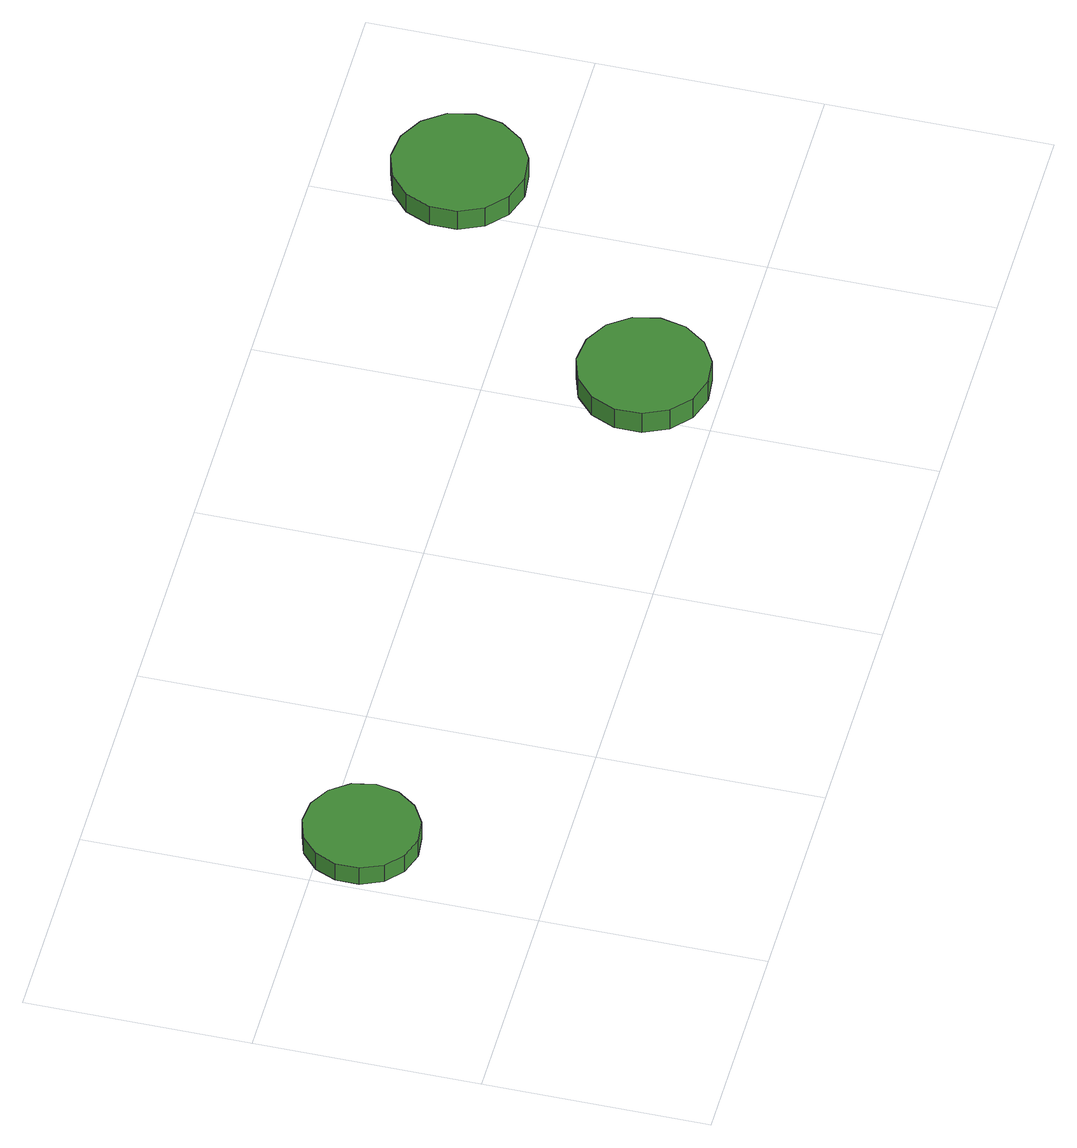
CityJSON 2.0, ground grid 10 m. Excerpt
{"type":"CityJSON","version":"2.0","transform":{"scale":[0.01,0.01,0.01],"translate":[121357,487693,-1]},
"CityObjects":{
"tree1":{"type":"SolitaryVegetationObject","attributes":{"function":"something"},"geometry":[{"type":"MultiSurface","lod":"1","boundaries":[[[0,1,2,3,4,5,6,7,8,9,10,11,12,13,14]],[[15,16,17,18,19,20,21,22,23,24,25,26,27,28,29]],[[0,29,28,1]],[[1,28,27,2]],[[2,27,26,3]],[[3,26,25,4]],[[4,25,24,5]],[[5,24,23,6]],[[6,23,22,7]],[[7,22,21,8]],[[8,21,20,9]],[[9,20,19,10]],[[10,19,18,11]],[[11,18,17,12]],[[12,17,16,13]],[[13,16,15,14]],[[14,15,29,0]]]}]},
"tree2":{"type":"SolitaryVegetationObject","attributes":{"function":"something"},"geometry":[{"type":"MultiSurface","lod":"1","boundaries":[[[30,31,32,33,34,35,36,37,38,39,40,41,42,43,44]],[[45,46,47,48,49,50,51,52,53,54,55,56,57,58,59]],[[30,59,58,31]],[[31,58,57,32]],[[32,57,56,33]],[[33,56,55,34]],[[34,55,54,35]],[[35,54,53,36]],[[36,53,52,37]],[[37,52,51,38]],[[38,51,50,39]],[[39,50,49,40]],[[40,49,48,41]],[[41,48,47,42]],[[42,47,46,43]],[[43,46,45,44]],[[44,45,59,30]]]}]},
"tree3":{"type":"SolitaryVegetationObject","attributes":{"function":"something"},"geometry":[{"type":"MultiSurface","lod":"1","boundaries":[[[60,61,62,63,64,65,66,67,68,69,70,71,72,73,74]],[[75,76,77,78,79,80,81,82,83,84,85,86,87,88,89]],[[60,89,88,61]],[[61,88,87,62]],[[62,87,86,63]],[[63,86,85,64]],[[64,85,84,65]],[[65,84,83,66]],[[66,83,82,67]],[[67,82,81,68]],[[68,81,80,69]],[[69,80,79,70]],[[70,79,78,71]],[[71,78,77,72]],[[72,77,76,73]],[[73,76,75,74]],[[74,75,89,60]]]}]}
},
"vertices":[
[519,838,185],[497,942,185],[435,1027,185],[344,1080,185],[239,1091,185],[139,1058,185],[60,987,185],[18,891,185],[18,786,185],[60,689,185],[139,619,185],[239,586,185],[344,597,185],[435,650,185],[497,735,185],[497,735,88],[435,650,88],[344,597,88],[239,586,88],[139,619,88],[60,689,88],[18,786,88],[18,891,88],[60,987,88],[139,1058,88],[239,1091,88],[344,1080,88],[435,1027,88],[497,942,88],[519,838,88],
[3492,340,190],[3467,457,190],[3397,554,190],[3293,614,190],[3174,627,190],[3060,590,190],[2971,509,190],[2922,400,190],[2922,280,190],[2971,171,190],[3060,90,190],[3174,53,190],[3293,66,190],[3397,126,190],[3467,223,190],[3467,223,77],[3397,126,77],[3293,66,77],[3174,53,77],[3060,90,77],[2971,171,77],[2922,280,77],[2922,400,77],[2971,509,77],[3060,590,77],[3174,627,77],[3293,614,77],[3397,554,77],[3467,457,77],[3492,340,77],
[4485,1390,184],[4460,1510,184],[4388,1608,184],[4282,1669,184],[4161,1682,184],[4045,1644,184],[3954,1563,184],[3905,1451,184],[3905,1329,184],[3954,1218,184],[4045,1136,184],[4161,1098,184],[4282,1111,184],[4388,1172,184],[4460,1271,184],[4460,1271,76],[4388,1172,76],[4282,1111,76],[4161,1098,76],[4045,1136,76],[3954,1218,76],[3905,1329,76],[3905,1451,76],[3954,1563,76],[4045,1644,76],[4161,1682,76],[4282,1669,76],[4388,1608,76],[4460,1510,76],[4485,1390,76]
]}
